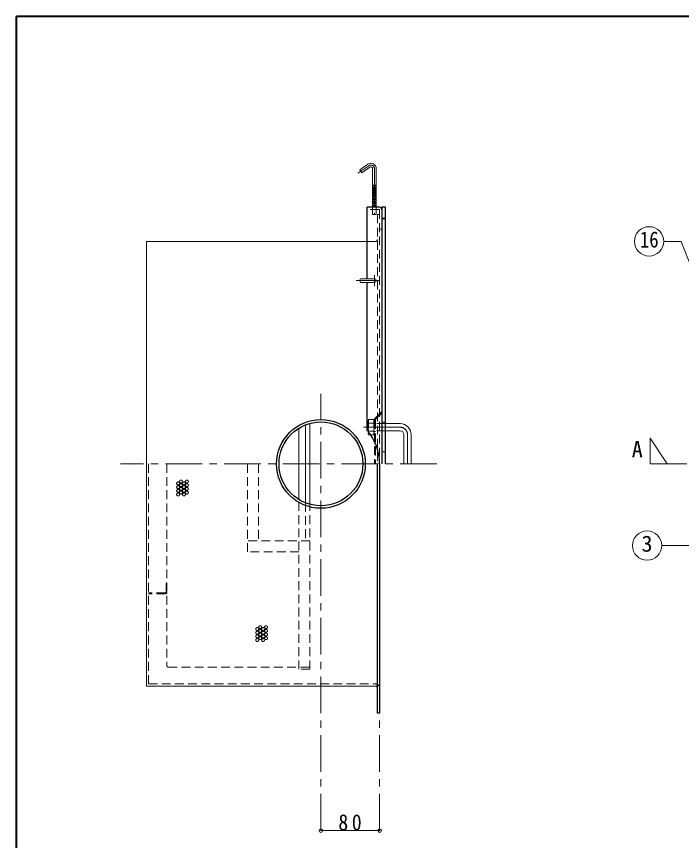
# Model space of a CAD drawing. Units: millimetres at full size, sheet at 1:10; details may follow other scales. Extents: x -2125 to 1925, y -1405 to 1405.
# Drawn here: x -2125 to -1218, y 282 to 1405 of the extents above; entities that cross this region are included whole.
import ezdxf
from ezdxf.enums import TextEntityAlignment as Align

# ---------------------------------------------------------------- set-up
doc = ezdxf.new("R2010")
doc.units = ezdxf.units.MM
doc.header["$LTSCALE"] = 10
doc.header["$PDMODE"] = 32
doc.header["$PDSIZE"] = 5
doc.linetypes.add('CHAIN1', pattern=[8, 5, -1, 1, -1])
doc.linetypes.add('DASHED1', pattern=[1.8, 1.2, -0.6])
doc.layers.add('0-A', color=4, linetype='Continuous', lineweight=9)
doc.styles.add('ＭＳ ゴシック', font='')
doc.styles.get('ＭＳ ゴシック').set_extended_font_data('MS Gothic')

msp = doc.modelspace()

# ---------------------------------------------------------------- linework, layer by layer
at = {"layer": '0-A', "color": 1, "lineweight": 40}
for p in [(-2124.8, -1404.98), (1925.2, 1405.02)]:
    msp.add_line(p, (-2124.8, 1405.02), dxfattribs=at)
at = {"layer": '0-A', "color": 7, "lineweight": 18}
for p, q in [((-1646.1, 1203.56), (-1656.73, 1196.11)), ((-1653.86, 1192.02), (-1656.73, 1196.11)), ((-1643.23, 1199.46), (-1653.86, 1192.02)), ((-1639.3, 1197.41), (-1639.3, 1145.02)), ((-1634.3, 1197.41), (-1634.3, 1145.02)), ((-1218.93, 1098.42), (-1242.46, 1098.42)), ((-1198.76, 1047.26), (-1218.93, 1098.42)), ((-1636.8, 1047.52), (-1655.29, 1047.52)), ((-1636.8, 1042.52), (-1655.29, 1042.52)), ((-1621.8, 850.02), (-1601.8, 850.02)), ((-1621.8, 840.02), (-1601.8, 840.02)), ((-1596.8, 795.02), (-1596.8, 835.02)), ((-1586.8, 795.02), (-1586.8, 835.02)), ((-1947.8, 795.02), (-1947.8, 492.02)), ((-1204.68, 683.69), (-1245.29, 683.69)), ((-1635.8, 492.02), (-1947.8, 492.02))]:
    msp.add_line(p, q, dxfattribs=at)
at = {"layer": '0-A', "linetype": 'CHAIN1'}
for p, q in [((-1644.66, 1201.51), (-1659.39, 1191.2)), ((-1636.8, 1197.41), (-1636.8, 1135.12)), ((-1629.3, 1045.02), (-1661.73, 1045.02)), ((-1636.8, 1037.52), (-1636.8, 1052.52)), ((-1709.8, 295.02), (-1709.8, 890.52)), ((-1601.8, 845.02), (-1655.3, 845.02)), ((-1591.8, 795.02), (-1591.8, 835.02)), ((-1237.8, 795.02), (-1261.13, 830.02)), ((-1261.13, 830.02), (-1261.13, 795.02)), ((-1551.8, 795.02), (-1982.8, 795.02)), ((-1261.13, 795.02), (817.2, 795.02)), ((-1629.8, 295.02), (-1629.8, 450.02))]:
    msp.add_line(p, q, dxfattribs=at)
at = {"layer": '0-A'}
for p, q in [((-1639.3, 1174.92), (-1634.3, 1174.92)), ((-1634.3, 1174.05), (-1639.3, 1174.46)), ((-1634.3, 1173.04), (-1639.3, 1173.45)), ((-1634.3, 1172.04), (-1639.3, 1172.45)), ((-1634.3, 1171.04), (-1639.3, 1171.45)), ((-1634.3, 1170.03), (-1639.3, 1170.44)), ((-1634.3, 1169.03), (-1639.3, 1169.44)), ((-1634.3, 1168.03), (-1639.3, 1168.44)), ((-1634.3, 1167.02), (-1639.3, 1167.43)), ((-1634.3, 1166.02), (-1639.3, 1166.43)), ((-1634.3, 1165.02), (-1639.3, 1165.43)), ((-1634.3, 1164.01), (-1639.3, 1164.42)), ((-1634.3, 1163.01), (-1639.3, 1163.42)), ((-1634.3, 1162.01), (-1639.3, 1162.42)), ((-1634.3, 1161), (-1639.3, 1161.41)), ((-1634.3, 1160), (-1639.3, 1160.41)), ((-1634.3, 1159), (-1639.3, 1159.41)), ((-1634.3, 1157.99), (-1639.3, 1158.4)), ((-1634.3, 1156.99), (-1639.3, 1157.4)), ((-1634.3, 1155.99), (-1639.3, 1156.4)), ((-1634.3, 1154.98), (-1639.3, 1155.39)), ((-1634.3, 1153.98), (-1639.3, 1154.39)), ((-1634.3, 1152.98), (-1639.3, 1153.39)), ((-1634.3, 1151.97), (-1639.3, 1152.38)), ((-1634.3, 1150.97), (-1639.3, 1151.38)), ((-1634.3, 1149.97), (-1639.3, 1150.38)), ((-1634.3, 1148.96), (-1639.3, 1149.37)), ((-1634.3, 1147.96), (-1639.3, 1148.37)), ((-1634.3, 1146.96), (-1639.3, 1147.37)), ((-1634.3, 1145.95), (-1639.3, 1146.36)), ((-1635.13, 1145.02), (-1639.3, 1145.36)), ((-1947.8, 795.02), (-1947.8, 1098.02)), ((-1646.8, 1098.02), (-1947.8, 1098.02)), ((-1739.8, 843.66), (-1739.8, 746.38)), ((-1730.8, 848.17), (-1730.8, 741.87)), ((-1724.8, 850.16), (-1724.8, 739.87)), ((-1709.8, 295.02), (-1629.8, 295.02))]:
    msp.add_line(p, q, dxfattribs=at)
at = {"layer": '0-A', "color": 5, "lineweight": 25}
for p, q in [((-1629.8, 1145.02), (-1646.8, 1145.02)), ((-1646.8, 1047.52), (-1646.8, 1145.02)), ((-1621.8, 1145.02), (-1626.8, 1145.02)), ((-1626.8, 1145.02), (-1626.8, 795.02)), ((-1621.8, 795.02), (-1621.8, 1145.02)), ((-1646.8, 840.75), (-1646.8, 1042.52)), ((-1632.8, 455.02), (-1632.8, 795.02)), ((-1629.8, 795.02), (-1629.8, 455.02)), ((-1629.8, 455.02), (-1632.8, 455.02))]:
    msp.add_line(p, q, dxfattribs=at)
at = {"layer": '0-A', "color": 7, "linetype": 'DASHED1', "lineweight": 18}
for p, q in [((-1630.8, 1142.02), (-1646.8, 1142.02)), ((-1629.8, 1141.02), (-1629.8, 795.02)), ((-1621.8, 1130.02), (-1626.8, 1130.02)), ((-1626.8, 1115.02), (-1629.8, 1115.02))]:
    msp.add_line(p, q, dxfattribs=at)
at = {"layer": '0-A', "linetype": 'DASHED1'}
for p, q in [((-1639.3, 1145.02), (-1639.3, 1135.02)), ((-1634.3, 1135.02), (-1639.3, 1135.02)), ((-1634.3, 1145.02), (-1634.3, 1135.02)), ((-1629.8, 1135.02), (-1632.8, 1135.02)), ((-1632.8, 1135.02), (-1632.8, 795.02)), ((-1622.3, 1129.02), (-1626.8, 1129.02)), ((-1622.3, 1129.02), (-1622.3, 795.02)), ((-1635.8, 1098.02), (-1646.8, 1098.02)), ((-1635.92, 857.4), (-1626.8, 866.52)), ((-1644.8, 855.52), (-1645.3, 854.02)), ((-1645.3, 854.02), (-1645.3, 836.02)), ((-1645.3, 854.02), (-1644.8, 850.52)), ((-1637.8, 855.52), (-1644.8, 855.52)), ((-1644.8, 855.52), (-1644.8, 834.52)), ((-1637.8, 855.52), (-1637.8, 834.52)), ((-1637.3, 854.02), (-1637.3, 836.02)), ((-1636.8, 855.28), (-1636.8, 795.02)), ((-1635.3, 854.65), (-1635.3, 795.02)), ((-1634.42, 856.78), (-1626.8, 864.4)), ((-1637.8, 850.52), (-1644.8, 850.52)), ((-1637.3, 845.02), (-1637.8, 839.52)), ((-1621.8, 850.02), (-1637.3, 850.02)), ((-1635.3, 851.02), (-1636.8, 851.02)), ((-1622.3, 852.02), (-1626.8, 852.02)), ((-1644.8, 834.52), (-1645.3, 836.02)), ((-1637.8, 839.52), (-1644.8, 839.52)), ((-1637.8, 834.52), (-1644.8, 834.52)), ((-1637.8, 839.52), (-1637.3, 836.02)), ((-1637.3, 836.02), (-1637.8, 834.52)), ((-1621.8, 840.02), (-1637.3, 840.02)), ((-1635.3, 839.02), (-1636.8, 839.02)), ((-1622.3, 811.6), (-1626.8, 811.6)), ((-1944.8, 795.02), (-1944.8, 492.02)), ((-1919.8, 795.02), (-1919.8, 520.02)), ((-1809.8, 675.02), (-1809.8, 795.02)), ((-1794.8, 795.02), (-1794.8, 690.02)), ((-1739.8, 515.02), (-1739.8, 746.38)), ((-1730.8, 741.87), (-1730.8, 690.02)), ((-1724.8, 515.02), (-1724.8, 739.87)), ((-1724.8, 690.02), (-1809.8, 690.02)), ((-1739.8, 675.02), (-1809.8, 675.02)), ((-1919.8, 633.02), (-1920.8, 633.02)), ((-1920.8, 620.02), (-1920.8, 633.02)), ((-1921.8, 619.02), (-1944.8, 619.02)), ((-1921.8, 618.02), (-1944.8, 618.02)), ((-1917.8, 518.02), (-1724.8, 518.02)), ((-1724.8, 515.02), (-1739.8, 515.02)), ((-1944.8, 495.02), (-1635.8, 495.02))]:
    msp.add_line(p, q, dxfattribs=at)
for points in [[(-1637.8, 855.52), (-1637.3, 854.02), (-1637.8, 850.52), (-1637.3, 845.02)], [(-1644.8, 850.52), (-1645.3, 845.02), (-1644.8, 839.52), (-1645.3, 836.02)]]:
    msp.add_lwpolyline(points, dxfattribs=at)
at = {"layer": '0-A', "color": 7, "lineweight": 18}
for centre in [(-1262.46, 1098.42), (-1265.29, 683.69)]:
    msp.add_circle(centre, 20, dxfattribs=at)
at = {"layer": '0-A', "color": 5, "lineweight": 25}
for radius in [60.5, 57.15]:
    msp.add_circle((-1709.8, 795.02), radius, dxfattribs=at)
at = {"layer": '0-A', "linetype": 'DASHED1'}
for centre in [(-1904.52, 768.41), (-1904.52, 763.41), (-1900.52, 770.91), (-1900.52, 765.91), (-1896.52, 768.41), (-1896.52, 763.41), (-1892.52, 770.91), (-1892.52, 765.91), (-1904.52, 758.41), (-1904.52, 753.41), (-1900.52, 760.91), (-1900.52, 755.91), (-1896.52, 758.41), (-1896.52, 753.41), (-1892.52, 760.91), (-1892.52, 755.91), (-1792.61, 572.39), (-1784.61, 572.39), (-1796.61, 569.89), (-1796.61, 564.89), (-1796.61, 559.89), (-1792.61, 567.39), (-1792.61, 562.39), (-1788.61, 569.89), (-1788.61, 564.89), (-1788.61, 559.89), (-1784.61, 567.39), (-1784.61, 562.39), (-1796.61, 554.89), (-1792.61, 557.39), (-1788.61, 554.89), (-1784.61, 557.39)]:
    msp.add_circle(centre, 2, dxfattribs=at)
at = {"layer": '0-A', "color": 7, "lineweight": 18}
for centre, radius, start, end in [((-1641.8, 1197.41), 7.5, 0, 125), ((-1641.8, 1197.41), 2.5, 0, 125), ((-1636.8, 1045.02), 2.5, 270, 90), ((-1601.8, 835.02), 15, 0, 90), ((-1601.8, 835.02), 5, 0, 90), ((-1635.8, 489.02), 3, 0, 90)]:
    msp.add_arc(centre, radius, start, end, dxfattribs=at)
at = {"layer": '0-A', "linetype": 'CHAIN1'}
for centre, radius, end in [((-1641.8, 1197.41), 5, 125), ((-1601.8, 835.02), 10, 90)]:
    msp.add_arc(centre, radius, 0, end, dxfattribs=at)
at = {"layer": '0-A', "color": 7, "linetype": 'DASHED1', "lineweight": 18}
msp.add_arc((-1630.8, 1141.02), 1, 0, 90, dxfattribs=at)
at = {"layer": '0-A', "color": 5, "lineweight": 25}
for centre, radius, end in [((-1629.8, 1142.02), 3, 90), ((-1699.8, 795.02), 70, 40.78704)]:
    msp.add_arc(centre, radius, 0, end, dxfattribs=at)
at = {"layer": '0-A', "linetype": 'DASHED1'}
for centre, radius, start, end in [((-1635.8, 1101.02), 3, 270, 0), ((-1633.8, 855.28), 3, 135, 180), ((-1632.3, 854.65), 3, 135, 180), ((-1921.8, 620.02), 1, 270, 0), ((-1921.8, 620.02), 2, 270, 0), ((-1917.8, 520.02), 2, 180, 270), ((-1635.8, 489.02), 6, 0, 90)]:
    msp.add_arc(centre, radius, start, end, dxfattribs=at)
at = {"layer": '0-A', "color": 7, "lineweight": 18}
msp.add_ellipse((-1655.28, 1045.02), major_axis=(0, -2.5), ratio=0.57, start_param=3.1415927, end_param=6.2831853, dxfattribs=at)
at = {"layer": '0-A'}
for p in [(-1709.8, 295.02), (-1629.8, 295.02)]:
    msp.add_point(p, dxfattribs=at)

# ---------------------------------------------------------------- texts
at = {"layer": '0-A', "color": 7, "style": 'ＭＳ ゴシック', "width": 0.85}
msp.add_text('16', height=21.99, dxfattribs=at).set_placement((-1274.96, 1083.42), align=Align.BOTTOM_LEFT)
at = {"layer": '0-A', "color": 7, "style": 'ＭＳ ゴシック'}
for s, p in [('A', (-1286.13, 797.52)), ('3', (-1272.79, 668.69))]:
    msp.add_text(s, height=21.99, dxfattribs=at).set_placement(p, align=Align.BOTTOM_LEFT)
at = {"layer": '0-A', "color": 7, "insert": (-1686.05, 295.02), "char_height": 21.99, "attachment_point": 7, "style": 'ＭＳ ゴシック'}
msp.add_mtext('\\T1.36;\\W0.9;80', dxfattribs=at)

doc.saveas('drawing.dxf')
